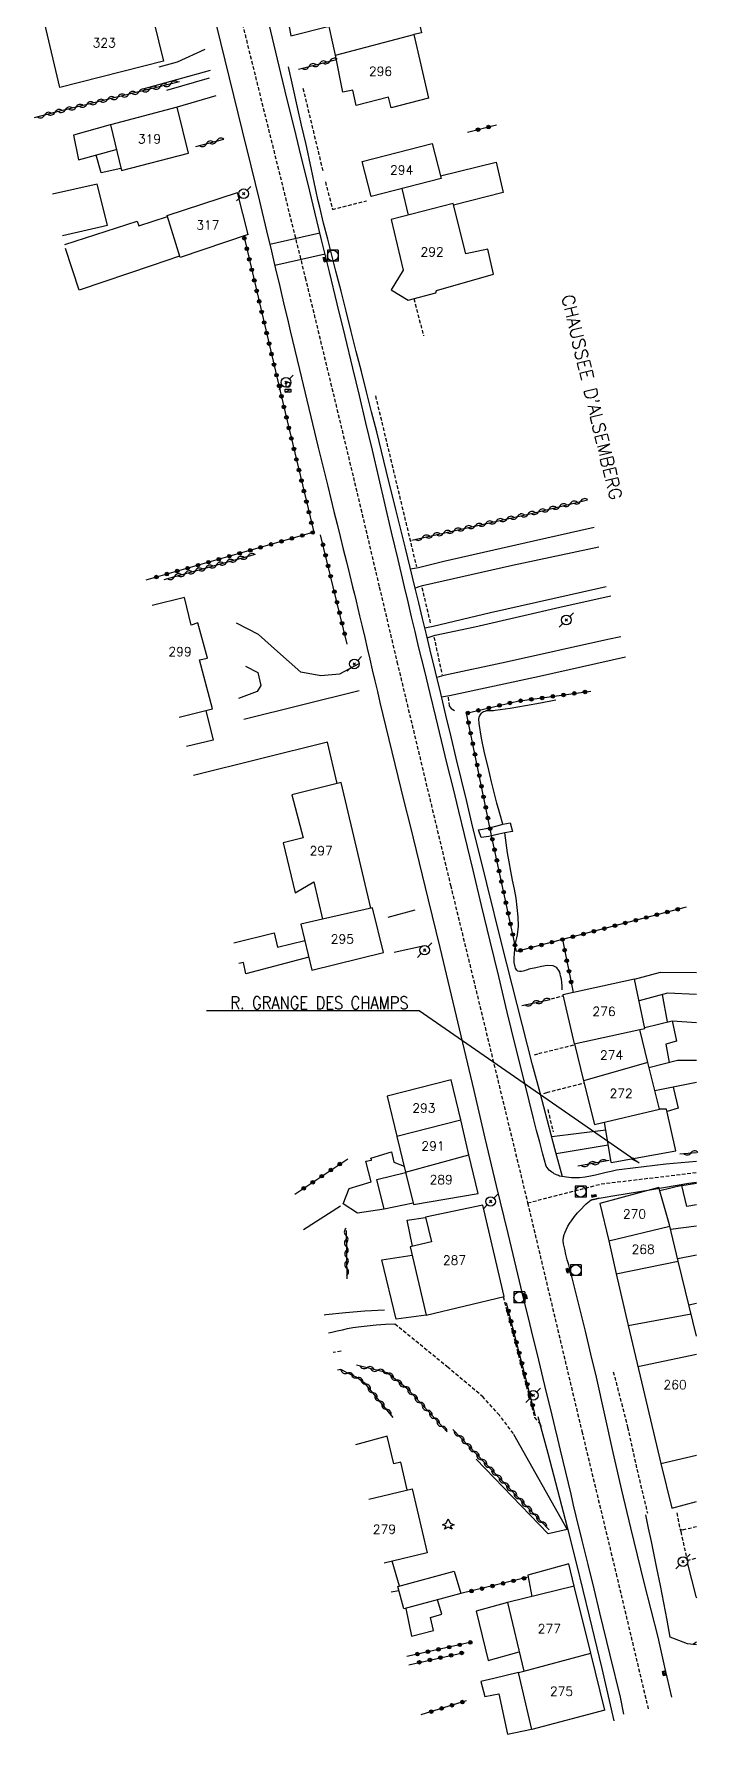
# Model space of a CAD drawing. Header units: millimetres. Extents: x 149000 to 150004, y 153000 to 154002.
# Drawn here: x 149908.3 to 150000.2, y 153512.1 to 153747.6 of the extents above; entities that cross this region are included whole.
import ezdxf
from ezdxf.enums import TextEntityAlignment as Align

# ---------------------------------------------------------------- set-up
doc = ezdxf.new("R2010")
doc.units = ezdxf.units.MM
doc.linetypes.add('DASHED', pattern=[0.75, 0.5, -0.25])
doc.layers.get('0').update_dxf_attribs({"linetype": 'CONTINUOUS'})
for name, color, linetype in [('W0001', 6, 'DASHED'), ('W0008', 7, 'CONTINUOUS'), ('W0014', 7, 'CONTINUOUS'), ('W0017', 7, 'CONTINUOUS'), ('W0020', 2, 'CONTINUOUS'), ('W0101', 7, 'CONTINUOUS'), ('W0104', 1, 'CONTINUOUS'), ('W0105', 7, 'CONTINUOUS'), ('W0112', 1, 'DASHED'), ('W0211', 2, 'CONTINUOUS'), ('W0214', 2, 'CONTINUOUS'), ('W0303', 7, 'CONTINUOUS'), ('W0310', 3, 'CONTINUOUS'), ('W0323', 7, 'CONTINUOUS'), ('W0333', 7, 'CONTINUOUS'), ('W0401', 7, 'CONTINUOUS'), ('W0420', 7, 'CONTINUOUS'), ('W0438', 7, 'CONTINUOUS'), ('W0473', 7, 'CONTINUOUS'), ('W0989', 7, 'CONTINUOUS'), ('W0991', 7, 'CONTINUOUS'), ('W1102', 7, 'CONTINUOUS')]:
    doc.layers.add(name, color=color, linetype=linetype)
doc.styles.get("Standard").update_dxf_attribs({"font": 'romans.shx', "width": 0.85})
doc.dimstyles.get("Standard").update_dxf_attribs({"dimtxt": 1.5, "dimasz": 1.2, "dimexe": 0.625, "dimexo": 0.625, "dimgap": 0.25, "dimtad": 1, "dimdec": 1, "dimzin": 0, "dimdsep": 46, "dimtxsty": 'Standard', "dimcen": -0.5, "dimadec": 0, "dimazin": 0, "dimtfac": 1, "dimtdec": 1, "dimtmove": 0, "dimatfit": 3, "dimfxl": 1, "dimtolj": 1, "dimtzin": 0, "dimarcsym": 0})

# ---------------------------------------------------------------- blocks, each defined once
blk = doc.blocks.new('T473')
for p, q in [((-0.166667, 0.166667), (0.166667, -0.166667)), ((-0.166667, -0.166667), (0.166667, 0.166667)), ((0.500001, 0.500001), (1.000002, 1.000002)), ((-1.000002, -1.000002), (-0.500001, -0.500001))]:
    blk.add_line(p, q)
blk.add_ellipse((0, 0), major_axis=(0.471405, 0.471405), ratio=1, start_param=5.4977871438, end_param=11.780972451)
blk = doc.blocks.new('T401')
for p, q in [((-0.3, 0.3), (0, 0.3)), ((-0.3, -0.25), (-0.3, 0.3)), ((-0.3, 0.15), (0, 0.15)), ((-0.3, 0), (0, 0)), ((0, 0.3), (0, -0.25)), ((-0.3, -0.15), (0, -0.15)), ((-0.3, -0.25), (-0.3, -0.3)), ((-0.3, -0.3), (0, -0.3)), ((0, -0.3), (0, -0.25))]:
    blk.add_line(p, q)
blk = doc.blocks.new('T420')
for p, q in [((0.75, 0.75), (-0.75, 0.75)), ((-0.75, 0.75), (-0.75, -0.75)), ((0.75, 0.75), (0.75, -0.75)), ((0.75, -0.75), (-0.75, -0.75))]:
    blk.add_line(p, q)
blk.add_ellipse((0, 0), major_axis=(-0.53, 0.53), ratio=1, start_param=3.926991, end_param=10.210176)
blk = doc.blocks.new('T303')
for p, q in [((-0.77, 0), (-0.28, 0.21)), ((-0.28, -0.21), (-0.77, 0)), ((-0.28, 0.21), (0, 0.83)), ((0, 0.83), (0.28, 0.21)), ((0.28, 0.21), (0.83, 0)), ((0.83, 0), (0.28, -0.21)), ((-0.49, -0.63), (-0.28, -0.21)), ((0, -0.35), (-0.49, -0.63)), ((0.56, -0.63), (0, -0.35)), ((0.28, -0.21), (0.56, -0.63))]:
    blk.add_line(p, q)
blk = doc.blocks.new('T438')
for p, q in [((-0.4, 0.2), (0.4, 0.2)), ((-0.4, -0.2), (-0.4, 0.2)), ((0.15, 1.1), (-0.3, 1.1)), ((-0.3, 1.1), (-0.3, 0.5)), ((-0.3, 0.5), (0.15, 0.5)), ((0.3, 0.65), (0.3, 0.95)), ((0.4, 0.2), (0.4, -0.2))]:
    blk.add_line(p, q)
at = {"flags": 128}
for points in [[(-0.4, -0.2), (0.4, 0.2)], [(0.4, -0.2), (-0.4, -0.2)]]:
    blk.add_lwpolyline(points, dxfattribs=at)
for centre, major_axis, start_param, end_param in [((0.15, 0.95), (0.106, -0.106), 0.785398, 2.356194), ((0.15, 0.65), (0.106, 0.106), 3.926991, 5.497787)]:
    blk.add_ellipse(centre, major_axis=major_axis, ratio=1, start_param=start_param, end_param=end_param)
blk = doc.blocks.new('t310o')
at = {"color": 0, "linetype": 'Continuous'}
for centre, start, end in [((-0.5, 0.38), 216.8699, 323.1304), ((0.5, -0.37), 36.8699, 143.1303)]:
    blk.add_arc(centre, 0.625, start, end, dxfattribs=at)
blk = doc.blocks.new('t323o')
at = {"color": 0, "linetype": 'Continuous'}
for radius in [0.25, 0.15]:
    blk.add_circle((0, 0), radius, dxfattribs=at)

msp = doc.modelspace()

# ---------------------------------------------------------------- linework, layer by layer
at = {"layer": 'W0001'}
for points in [[(149922.93, 153807.12), (149925.74, 153795.47), (149933.91, 153762.08), (149945.85, 153713.84), (149952.69, 153685.45), (149956.1, 153671)], [(149956.1, 153671), (149958.55, 153660.62), (149965.96, 153629.65), (149976.64, 153585.64)], [(149976.64, 153585.64), (149986.82, 153588.27), (150000, 153589.86)], [(149976.64, 153585.64), (149984.14, 153554.01), (149988.89, 153534.26), (149993.33, 153515.55)]]:
    msp.add_lwpolyline(points, dxfattribs=at)
at = {"layer": 'W0008'}
for points in [[(150000, 153591.4), (149995.75, 153591.01), (149989.69, 153590.27), (149988.96, 153590.16), (149988.22, 153590.01), (149987.5, 153589.84), (149986.78, 153589.66), (149986.05, 153589.49), (149985.32, 153589.34), (149984.58, 153589.21), (149983.84, 153589.12), (149983.46, 153589.11), (149983.08, 153589.11), (149982.7, 153589.13), (149982.33, 153589.17), (149982, 153589.2), (149981.68, 153589.24), (149981.36, 153589.3), (149981.04, 153589.37), (149980.91, 153589.42), (149980.78, 153589.47), (149980.65, 153589.53), (149980.52, 153589.59), (149980.33, 153589.69), (149980.15, 153589.79), (149979.97, 153589.9), (149979.8, 153590.03), (149979.63, 153590.19), (149979.47, 153590.37), (149979.33, 153590.55), (149979.2, 153590.75)], [(149986.16, 153561.52), (149985.41, 153564.69), (149984.65, 153567.85), (149983.88, 153571.01), (149983.1, 153574.17), (149982.91, 153574.89), (149982.72, 153575.61), (149982.52, 153576.33), (149982.32, 153577.05), (149982.12, 153577.77), (149981.94, 153578.5), (149981.77, 153579.22), (149981.61, 153579.95), (149981.6, 153580.03), (149981.59, 153580.1), (149981.58, 153580.18), (149981.57, 153580.26), (149981.57, 153580.36), (149981.56, 153580.46), (149981.56, 153580.56), (149981.57, 153580.66), (149981.59, 153580.78), (149981.61, 153580.9), (149981.64, 153581.02), (149981.67, 153581.13), (149981.71, 153581.25), (149981.75, 153581.36), (149981.79, 153581.47), (149981.83, 153581.58), (149982.02, 153582), (149982.22, 153582.4), (149982.45, 153582.8), (149982.7, 153583.18), (149983.12, 153583.74), (149983.56, 153584.28), (149984.03, 153584.79), (149984.52, 153585.29), (149984.74, 153585.5), (149984.95, 153585.71), (149985.19, 153585.9), (149985.45, 153586.06), (149985.51, 153586.08), (149985.57, 153586.1), (149985.63, 153586.11), (149985.69, 153586.13), (149985.75, 153586.13), (149985.8, 153586.14), (149985.86, 153586.15), (149985.92, 153586.16), (149986, 153586.18), (149986.08, 153586.2), (149986.16, 153586.22), (149986.24, 153586.24), (149986.32, 153586.26), (149986.4, 153586.28), (149986.48, 153586.3), (149986.56, 153586.31), (149987.1, 153586.41), (149987.63, 153586.5), (149988.17, 153586.59), (149988.7, 153586.67), (149993.83, 153587.5), (149998.95, 153588.36), (150000, 153588.52)]]:
    msp.add_lwpolyline(points, dxfattribs=at)
at = {"layer": 'W0014'}
for points in [[(149933.54, 153748.87), (149934.74, 153743.99), (149935.93, 153739.1), (149937.13, 153734.21), (149938.32, 153729.32), (149939.5, 153724.43), (149940.68, 153719.54), (149941.07, 153717.91), (149941.46, 153716.28), (149941.84, 153714.65), (149942.23, 153713.02), (149942.61, 153711.39), (149942.99, 153709.75), (149943.38, 153708.12), (149943.77, 153706.49), (149945.06, 153701.1), (149946.36, 153695.72), (149947.66, 153690.33), (149948.97, 153684.95), (149949.4, 153683.2), (149949.83, 153681.46), (149950.26, 153679.71), (149950.69, 153677.97), (149951.12, 153676.23), (149951.56, 153674.49), (149951.99, 153672.74), (149952.41, 153671)], [(149959.59, 153671), (149958.7, 153674.79), (149957.81, 153678.58), (149956.92, 153682.37), (149956.03, 153686.16), (149955.14, 153689.95), (149954.25, 153693.74), (149953.35, 153697.53), (149952.45, 153701.31), (149951.38, 153705.76), (149950.29, 153710.2), (149949.21, 153714.63), (149948.12, 153719.07), (149947.18, 153722.93), (149946.24, 153726.78), (149945.29, 153730.64), (149944.35, 153734.49), (149943.4, 153738.35), (149942.46, 153742.2), (149941.53, 153746.06), (149940.61, 153749.92)], [(149961.02, 153671), (149959.71, 153676.37), (149958.39, 153681.74), (149957.07, 153687.11), (149955.74, 153692.48), (149955.04, 153695.26), (149954.34, 153698.04), (149953.63, 153700.83), (149952.92, 153703.61), (149952.21, 153706.39), (149951.5, 153709.18), (149950.8, 153711.96), (149950.09, 153714.74), (149949.53, 153716.96), (149948.96, 153719.17), (149948.4, 153721.38), (149947.86, 153723.6), (149947.61, 153724.68), (149947.37, 153725.77), (149947.13, 153726.86), (149946.9, 153727.95), (149946.66, 153729.04), (149946.43, 153730.12), (149946.2, 153731.21), (149945.96, 153732.3), (149945.35, 153734.99), (149944.75, 153737.67), (149944.14, 153740.36), (149943.52, 153743.04)], [(149952.41, 153671), (149952.66, 153670), (149952.9, 153669), (149953.14, 153668), (149953.38, 153667), (149953.74, 153665.5), (149954.09, 153664), (149954.44, 153662.5), (149954.78, 153661), (149955.13, 153659.5), (149955.48, 153658), (149955.83, 153656.5), (149956.18, 153655), (149957.01, 153651.57), (149957.84, 153648.16), (149958.68, 153644.74), (149959.52, 153641.32), (149960.36, 153637.9), (149961.2, 153634.49), (149962.04, 153631.07), (149962.87, 153627.65), (149964.46, 153621.05), (149966.03, 153614.44), (149967.6, 153607.83), (149969.17, 153601.22), (149970.73, 153594.61), (149972.3, 153588), (149973.88, 153581.4), (149975.46, 153574.79), (149976.08, 153572.25), (149976.7, 153569.71), (149977.32, 153567.17), (149977.94, 153564.63), (149978.56, 153562.09), (149979.18, 153559.55), (149979.8, 153557.01), (149980.42, 153554.46), (149980.78, 153552.93), (149981.15, 153551.4), (149981.51, 153549.87), (149981.87, 153548.34), (149982.23, 153546.81), (149982.6, 153545.28), (149982.96, 153543.75), (149983.33, 153542.22), (149984.14, 153538.87), (149984.96, 153535.52), (149985.78, 153532.18), (149986.61, 153528.83)], [(149979.2, 153590.75), (149978.76, 153592.39), (149978.32, 153594.04), (149977.88, 153595.69), (149977.46, 153597.34), (149976.23, 153602.25), (149975.01, 153607.16), (149973.82, 153612.08), (149972.63, 153617), (149971.45, 153621.92), (149970.27, 153626.84), (149969.09, 153631.76), (149967.9, 153636.67), (149967.1, 153639.93), (149966.31, 153643.19), (149965.51, 153646.45), (149964.71, 153649.71), (149963.92, 153652.97), (149963.13, 153656.23), (149962.34, 153659.49), (149961.55, 153662.75), (149961.06, 153664.81), (149960.57, 153666.87), (149960.08, 153668.94), (149959.59, 153671)], [(149981.48, 153589.27), (149980.42, 153593.14), (149979.38, 153597.01), (149978.35, 153600.89), (149977.33, 153604.77), (149975.19, 153613.13), (149973.08, 153621.51), (149971, 153629.89), (149968.93, 153638.28), (149968.2, 153641.27), (149967.47, 153644.26), (149966.75, 153647.25), (149966.04, 153650.24), (149965.32, 153653.23), (149964.6, 153656.22), (149963.88, 153659.22), (149963.16, 153662.21), (149962.63, 153664.4), (149962.09, 153666.6), (149961.56, 153668.8), (149961.02, 153671)], [(149994.73, 153525.49), (149993.74, 153529.27), (149992.78, 153533.06), (149991.84, 153536.85), (149990.92, 153540.64), (149989.69, 153545.85), (149988.48, 153551.07), (149987.31, 153556.29), (149986.16, 153561.52)], [(149978.06, 153556.06), (149979.44, 153550.96), (149980.78, 153545.85), (149982.1, 153540.73), (149983.39, 153535.61), (149985.16, 153528.37), (149986.89, 153521.12), (149988.58, 153513.86), (149988.58, 153513.86)], [(149996.38, 153525.46), (149995.94, 153527.85), (149995.48, 153530.25), (149995.02, 153532.64), (149994.54, 153535.02), (149994.17, 153536.88), (149993.78, 153538.72), (149993.39, 153540.57), (149992.99, 153542.42)], [(149986.61, 153528.83), (149988.04, 153523), (149989.46, 153517.17), (149989.92, 153514.8)], [(149996.6, 153517.17), (149995.64, 153521.33), (149994.73, 153525.49)]]:
    msp.add_lwpolyline(points, dxfattribs=at)
at = {"layer": 'W0017'}
for points in [[(149931.93, 153745.46), (149928.1, 153743.69), (149925.57, 153743.01)], [(149932.67, 153742.53), (149923.35, 153739.98)], [(149932.57, 153741.49), (149926.63, 153739.78)], [(149933.46, 153739.03), (149928.11, 153737.45)], [(149985.85, 153679.24), (149977.43, 153677.34), (149965.02, 153674.53), (149961.52, 153673.63), (149960.43, 153673.45)], [(149961.5, 153671), (149962.1, 153671.21), (149974.55, 153674), (149986.49, 153676.57)], [(149961.06, 153670.84), (149961.5, 153671)], [(149987.5, 153671), (149986.5, 153670.79), (149971.49, 153667.39), (149963.56, 153665.53), (149962.41, 153665.28)], [(149962.74, 153663.93), (149963.83, 153664.29), (149969.31, 153665.44), (149981.71, 153668.34), (149988.14, 153669.77)], [(149953.26, 153660.35), (149950.58, 153658.91), (149948.01, 153658.69), (149945.25, 153659.2), (149942.01, 153662.05), (149939.38, 153664.42), (149936.32, 153665.97)], [(149989.52, 153664.1), (149987.76, 153663.7), (149973.67, 153660.55), (149965.03, 153658.72), (149964.07, 153658.45)], [(149964.72, 153655.76), (149965.84, 153655.93), (149978.26, 153658.63), (149990.19, 153661.3)], [(149937.56, 153659.99), (149939.28, 153659.12), (149939.68, 153657.35), (149939.2, 153656.48), (149936.62, 153655.54)], [(149937.37, 153652.67), (149953.33, 153656.62)], [(149961.02, 153626.21), (149957.29, 153625.19)], [(149962.36, 153621.26), (149958.18, 153620.36)], [(149979.99, 153594.85), (149987.46, 153595.77)], [(149980.61, 153592.51), (149987.8, 153593.68)], [(149974.69, 153553.61), (149982.11, 153540.4)], [(149982.11, 153540.4), (149979.46, 153539.78), (149969.5, 153550.14)], [(150000, 153524.41), (149998.78, 153524.53), (149996.39, 153525.46)], [(150000, 153524.79), (149999.51, 153524.46)]]:
    msp.add_lwpolyline(points, dxfattribs=at)
at = {"layer": 'W0020'}
for points in [[(149947.89, 153720.02), (149940.94, 153718.45)], [(149948.61, 153717.09), (149941.64, 153715.52)]]:
    msp.add_lwpolyline(points, dxfattribs=at)
at = {"layer": 'W0101'}
for points in [[(149926.24, 153743.82), (149911.89, 153740.21), (149909.81, 153749.01), (149924.09, 153752.54)], [(149929.71, 153731.11), (149928.11, 153737.45), (149918.87, 153735.04), (149920.39, 153728.68)], [(149954.96, 153725.11), (149953.73, 153729.93), (149963.44, 153732.43), (149964.68, 153727.6)], [(149957.76, 153721.92), (149959.42, 153714.86), (149957.76, 153712.16), (149960.11, 153710.74), (149963.93, 153711.73), (149964.04, 153712.08), (149971.91, 153714.35), (149971.13, 153717.79), (149968.07, 153717.13), (149966.32, 153724.1)]]:
    msp.add_lwpolyline(points, close=True, dxfattribs=at)
for points in [[(149956.61, 153752.37), (149956.91, 153750.96), (149960.92, 153752.15), (149961.94, 153747.76), (149960.86, 153747.52)], [(149950.04, 153744.68), (149950.06, 153744.69), (149948.81, 153750.3)], [(149960.86, 153747.52), (149962.92, 153738.72), (149957.73, 153737.37)], [(149957.73, 153737.37), (149957.36, 153738.84), (149952.89, 153737.7), (149952.43, 153739.82), (149951.07, 153739.54), (149950.04, 153744.68)], [(149937.94, 153719.84), (149928.52, 153716.64), (149926.72, 153722.46), (149936.45, 153725.65)], [(149937.94, 153719.84), (149936.45, 153725.65)], [(149933.03, 153654.12), (149931.21, 153660.91), (149932.32, 153661.14), (149931, 153666.02), (149930.06, 153665.7), (149929.12, 153669.54), (149924.66, 153668.42)], [(149928.4, 153652.95), (149933.03, 153654.12)], [(149954.94, 153626.47), (149950.8, 153643.9), (149944.01, 153642.18), (149945.57, 153636.22), (149942.79, 153635.52), (149944.45, 153628.59), (149947.05, 153630.12), (149948.25, 153624.96), (149948.26, 153624.96)], [(149945.25, 153624.28), (149946.78, 153617.88), (149956.69, 153620.33), (149955.14, 153626.52)], [(149948.25, 153624.96), (149945.25, 153624.28)], [(149992.16, 153609.65), (149992.87, 153609.81), (149991.45, 153616.65), (149981.5, 153614.48)], [(149981.5, 153614.48), (149983.1, 153607.7)], [(149993.27, 153605.1), (149992.16, 153609.65)], [(149983.1, 153607.7), (149983.11, 153607.7), (149984.35, 153602.58)], [(149984.35, 153602.58), (149985.91, 153596.52), (149994.9, 153598.63), (149993.27, 153605.1)], [(149966.04, 153602.69), (149957.18, 153600.45), (149958.51, 153594.87)], [(149967.37, 153597.14), (149966.04, 153602.69)], [(149968.52, 153592.3), (149967.37, 153597.14)], [(149958.51, 153594.87), (149958.52, 153594.84), (149959.74, 153589.89)], [(149969.8, 153586.95), (149968.52, 153592.3)], [(149959.74, 153589.89), (149960.84, 153585.42), (149969.8, 153586.95)], [(149996.28, 153582.6), (149994.82, 153587.8), (149986.63, 153585.57)], [(149962.49, 153583.68), (149963.31, 153580.26), (149960.38, 153579.56), (149962.59, 153570.08), (149973.4, 153572.69)], [(149970.42, 153585.34), (149962.49, 153583.68)], [(149973.4, 153572.69), (149970.42, 153585.34)], [(149986.63, 153585.57), (149987.9, 153580.4)], [(149997.49, 153577.58), (149996.28, 153582.6)], [(149987.9, 153580.4), (149988.9, 153575.83)], [(150000, 153567.17), (149997.49, 153577.58)], [(149988.9, 153575.83), (149990.55, 153568.65), (149995.08, 153549.55)], [(149995.08, 153549.55), (149995.09, 153549.55), (149996.61, 153543.33), (150000, 153544.25)], [(149954.63, 153544.6), (149960.64, 153546.03), (149962.72, 153537.14)], [(149962.72, 153537.14), (149956.78, 153535.73)], [(149983.09, 153532.52), (149973.85, 153530.28), (149976.12, 153520.77)], [(149985.41, 153523.24), (149983.09, 153532.52)], [(149987.32, 153515.35), (149985.4, 153523.24), (149985.41, 153523.24)], [(149987.32, 153515.35), (149977.2, 153512.69), (149975.38, 153520.57), (149976.12, 153520.77)]]:
    msp.add_lwpolyline(points, dxfattribs=at)
at = {"layer": 'W0104'}
for points in [[(149918.87, 153735.04), (149918.86, 153735.04), (149913.76, 153733.59), (149914.48, 153730.17), (149919.69, 153731.58), (149919.69, 153731.59)], [(149920.32, 153728.98), (149920.3, 153728.98), (149917.6, 153728.35), (149916.89, 153730.82), (149916.9, 153730.82)], [(149964.59, 153727.94), (149964.59, 153727.94), (149972.3, 153729.85), (149973.24, 153725.63), (149966.37, 153723.9), (149966.37, 153723.9)], [(149917.03, 153726.78), (149910.86, 153725.4)], [(149912.24, 153719.7), (149918.47, 153721.1), (149917.03, 153726.78)], [(149960.14, 153722.52), (149960.14, 153722.52), (149959.27, 153726.21), (149959.27, 153726.21)], [(149912.55, 153718.42), (149922.6, 153721.68), (149922.8, 153721.03), (149926.77, 153722.31), (149926.77, 153722.31)], [(149928.47, 153716.8), (149928.46, 153716.8), (149924.65, 153715.52), (149914.55, 153712.09), (149912.68, 153717.9)], [(149932.08, 153653.88), (149932.07, 153653.88), (149933.11, 153649.78), (149929.39, 153648.88)], [(149950.8, 153643.9), (149950.27, 153643.77), (149950.27, 153643.76), (149948.91, 153649.5), (149930.36, 153644.86)], [(149954.94, 153626.47), (149954.94, 153626.47)], [(149935.98, 153621.66), (149941.56, 153623.07), (149941.57, 153623.07), (149942.01, 153621.07), (149945.79, 153622.02), (149945.79, 153622.02)], [(149946.35, 153619.68), (149946.35, 153619.68), (149937.64, 153617.36), (149937.3, 153618.95), (149937.31, 153618.95), (149936.67, 153618.81)], [(149991.45, 153616.65), (149991.45, 153616.65), (149995.02, 153617.62), (150000, 153617.58)], [(150000, 153614.54), (149996, 153614.72), (149992.08, 153613.65), (149992.08, 153613.64)], [(149996.02, 153610.73), (149996.02, 153610.74), (149995.32, 153614.54)], [(149992.85, 153609.94), (149992.85, 153609.94), (149996.63, 153610.88), (149997.27, 153608.06), (149995.76, 153607.63), (149996.23, 153605.12), (149996.23, 153605.12)], [(149993.44, 153604.42), (149993.44, 153604.42), (149997.38, 153605.4), (150000, 153605.41)], [(149984.35, 153602.58), (149984.35, 153602.58)], [(150000, 153602.31), (149994.26, 153601.18), (149994.26, 153601.18)], [(149996.77, 153601.67), (149996.77, 153601.67), (149997.46, 153598.76)], [(149997.17, 153592.87), (149995.88, 153598.65), (149994.9, 153598.63), (149994.9, 153598.63)], [(149997.46, 153598.76), (149995.95, 153598.33), (149995.95, 153598.34)], [(149988.2, 153591.24), (149987.29, 153596.84), (149987.29, 153596.84)], [(149960.79, 153585.61), (149960.79, 153585.6), (149956.77, 153584.77), (149956.78, 153584.77), (149953.07, 153584.24), (149951.11, 153585.53), (149951.91, 153587.66), (149951.92, 153587.66), (149954.96, 153588.55), (149954.23, 153591.44), (149955.04, 153591.58), (149955.03, 153591.59), (149954.95, 153591.84), (149957.78, 153592.74), (149958.11, 153591.3), (149959.53, 153590.73)], [(149988.2, 153591.24), (149997.17, 153592.87)], [(149956.77, 153584.77), (149955.75, 153588.9), (149959.75, 153589.85), (149959.75, 153589.85)], [(150000, 153585.36), (149998.68, 153585.16), (149998, 153588.04), (149994.95, 153587.33), (149994.82, 153587.8)], [(149998, 153588.04), (150000, 153588.4)], [(149960.71, 153579.64), (149960.72, 153579.64), (149959.94, 153583.23), (149962.51, 153583.61), (149962.51, 153583.61)], [(149996.42, 153582.02), (149996.42, 153582.01), (150000, 153582.45)], [(149962.59, 153570.08), (149958.43, 153569.54), (149956.43, 153577.76), (149960.65, 153578.38)], [(150000, 153578.4), (149997.41, 153577.9)], [(149997.41, 153577.9), (149997.41, 153577.91)], [(149998.95, 153571.52), (149998.95, 153571.52), (150000, 153571.76)], [(149990.55, 153568.65), (149999.26, 153570.26)], [(149991.89, 153562.96), (150000, 153564.7)], [(149959.99, 153545.88), (149959.97, 153545.88), (149959.1, 153549.73), (149958.12, 153549.51), (149957.17, 153553.32), (149952.81, 153552.1)], [(149995.08, 153549.55), (150000, 153550.71)], [(149958.88, 153532.53), (149958.89, 153532.53), (149957.9, 153536), (149957.91, 153536)], [(149982.32, 153535.63), (149976.68, 153534.08), (149977.24, 153531.1), (149977.24, 153531.1)], [(149983.09, 153532.52), (149982.32, 153535.63)], [(149958.82, 153531.89), (149958.82, 153531.89), (149957.75, 153531.7)], [(149959.77, 153529.45), (149959.77, 153529.45), (149960.58, 153525.62), (149963.61, 153526.39), (149963.18, 153528.18), (149964.74, 153528.64), (149964.16, 153530.63), (149964.16, 153530.63)], [(149973.85, 153530.28), (149973.86, 153530.29), (149969.5, 153529.07), (149971.18, 153522.25), (149975.48, 153523.45), (149975.48, 153523.45)], [(149975.38, 153520.57), (149975.38, 153520.57), (149971.95, 153519.76), (149970.17, 153519.33), (149970.72, 153517.24), (149972.64, 153517.62), (149973.85, 153512.05), (149977.19, 153512.71)], [(149976.12, 153520.77), (149976.13, 153520.77)]]:
    msp.add_lwpolyline(points, dxfattribs=at)
msp.add_lwpolyline([(149967.4, 153531.5), (149959.52, 153529.39), (149958.65, 153532.47), (149966.47, 153534.6)], close=True, dxfattribs=at)
at = {"layer": 'W0105'}
msp.add_lwpolyline([(149943.56, 153748.88), (149943.86, 153747.34), (149949.17, 153748.68)], dxfattribs=at)
msp.add_lwpolyline([(149970.19, 153636.26), (149969.85, 153637.35), (149971.16, 153637.57), (149972.4, 153637.88), (149973.19, 153638.12), (149974.24, 153638.31), (149974.54, 153637.11), (149973.47, 153636.92), (149972.67, 153636.74), (149971.28, 153636.42)], close=True, dxfattribs=at)
at = {"layer": 'W0112'}
for points in [[(149945.53, 153740.1), (149948.32, 153728.49)], [(149948.64, 153727.11), (149949.62, 153723.29), (149954.31, 153724.48)], [(149960.89, 153710.94), (149962.23, 153705.77)], [(149955.57, 153697.47), (149961.23, 153673.84)], [(149961.99, 153670.9), (149963.21, 153665.81)], [(149963.67, 153664.05), (149964.8, 153658.79)], [(149965.63, 153655.7), (149965.79, 153654.52), (149966.07, 153654.14), (149966.67, 153653.77)], [(149979.93, 153613.9), (149981.52, 153614.35)], [(149977.59, 153606.18), (149978.18, 153606.34), (149983.14, 153607.57)], [(149978.86, 153600.8), (149979.29, 153600.95), (149984.44, 153602.24)], [(149979.43, 153598.57), (149980.17, 153595.48)], [(149973.26, 153572.66), (149977.6, 153555.9), (149978.59, 153554.73)], [(149974.67, 153553.68), (149972.73, 153556.23), (149970.49, 153558.73), (149965.62, 153562.84), (149958.21, 153568.9)], [(149950.8, 153565.1), (149949.71, 153564.92)], [(149988.5, 153562.24), (149990.48, 153554.57), (149991.76, 153548.76), (149993.22, 153542.65)], [(149997.31, 153542.7), (149997.74, 153540.43), (149997.85, 153540.1), (149998.71, 153536.1), (150000, 153536.42)], [(149997.74, 153540.43), (149998.11, 153540.35), (150000, 153540.8)]]:
    msp.add_lwpolyline(points, dxfattribs=at)
at = {"layer": 'W0211'}
for points in [[(149973.19, 153638.12), (149972.78, 153639.59), (149972.39, 153641.05), (149972.01, 153642.53), (149971.65, 153644), (149971.16, 153646), (149970.67, 153648.01), (149970.24, 153650.03), (149969.93, 153652.08), (149969.91, 153652.28), (149969.9, 153652.48), (149969.9, 153652.69), (149969.92, 153652.9), (149969.93, 153652.94), (149969.95, 153652.98), (149969.96, 153653.02), (149969.98, 153653.07), (149970, 153653.11), (149970.02, 153653.15), (149970.04, 153653.18), (149970.06, 153653.22), (149970.16, 153653.36), (149970.27, 153653.5), (149970.4, 153653.63), (149970.55, 153653.73), (149970.74, 153653.8), (149970.94, 153653.85), (149971.14, 153653.87), (149971.34, 153653.88), (149971.53, 153653.88), (149971.73, 153653.88), (149971.93, 153653.88), (149972.12, 153653.9), (149974.23, 153654.21), (149976.34, 153654.56), (149978.44, 153654.93), (149980.53, 153655.33)], [(149981.41, 153615.18), (149981.41, 153615.67), (149981.38, 153616.16), (149981.31, 153616.64), (149981.21, 153617.12), (149981.15, 153617.36), (149981.08, 153617.61), (149980.98, 153617.84), (149980.83, 153618.05), (149980.69, 153618.2), (149980.53, 153618.32), (149980.35, 153618.41), (149980.15, 153618.47), (149979.35, 153618.53), (149978.55, 153618.42), (149977.78, 153618.23), (149977.02, 153618.08), (149976.81, 153618.03), (149976.61, 153617.96), (149976.42, 153617.87), (149976.22, 153617.8), (149976, 153617.73), (149975.77, 153617.69), (149975.53, 153617.7), (149975.3, 153617.76), (149975.14, 153617.87), (149975.03, 153618.03), (149974.96, 153618.19), (149974.91, 153618.36), (149974.79, 153618.96), (149974.78, 153619.57), (149974.82, 153620.18), (149974.87, 153620.77), (149974.91, 153621.18), (149974.98, 153621.58), (149975.06, 153621.98), (149975.14, 153622.38), (149975.23, 153622.78), (149975.3, 153623.18), (149975.35, 153623.59), (149975.37, 153624), (149975.33, 153625.29), (149975.21, 153626.57), (149975.03, 153627.85), (149974.81, 153629.12), (149974.56, 153630.37), (149974.31, 153631.63), (149974.08, 153632.88), (149973.87, 153634.15), (149973.77, 153634.84), (149973.67, 153635.53), (149973.57, 153636.22), (149973.47, 153636.92)], [(149949.05, 153567.64), (149949.54, 153567.75), (149950.26, 153567.91), (149950.99, 153568.07), (149951.72, 153568.22), (149952.45, 153568.36), (149953.19, 153568.48), (149954.44, 153568.63), (149955.69, 153568.76), (149956.95, 153568.85), (149958.21, 153568.9)]]:
    msp.add_lwpolyline(points, dxfattribs=at)
at = {"layer": 'W0214'}
msp.add_lwpolyline([(149956.81, 153570.8), (149954.11, 153570.63), (149951.41, 153570.41), (149948.71, 153570.14), (149948.46, 153570.1)], dxfattribs=at)
at = {"layer": 'W0310'}
for points in [[(149944.93, 153742.73), (149950.16, 153744.08)], [(149928.45, 153741), (149911.32, 153736.79), (149908.3, 153735.98)], [(149930.71, 153732), (149934.59, 153733.05)], [(149960.6, 153677.47), (149977.35, 153681.21), (149984.92, 153683.08)], [(149926.3, 153672.01), (149938.94, 153675.51)], [(149975.83, 153612.98), (149979.78, 153613.83)], [(149987.94, 153591.54), (149983.61, 153590.75)], [(149997.71, 153592.46), (150000, 153592.61)], [(149951.5, 153581.81), (149951.6, 153575.1)], [(149958.02, 153555.9), (149954.15, 153560.62), (149952.9, 153561.5), (149951.73, 153562.04), (149950.77, 153562.54), (149950.31, 153562.46)], [(149965.48, 153553.91), (149960.1, 153559.77), (149957.19, 153562.12), (149952.96, 153563.18)], [(149979.62, 153540.35), (149966.3, 153554.26)]]:
    msp.add_lwpolyline(points, dxfattribs=at)
at = {"layer": 'W0323'}
for points in [[(149972.34, 153734.99), (149968.32, 153733.98)], [(149937.34, 153719.64), (149943.08, 153695.15), (149947.02, 153678.57), (149923.8, 153671.95)], [(149949.72, 153671), (149947.97, 153678.2)], [(149951.66, 153663.04), (149949.72, 153671)], [(149981.46, 153622.14), (149975.08, 153620.48), (149971.64, 153636.55), (149968.19, 153653.49), (149975.25, 153655.16), (149985.38, 153656.55)], [(149998.59, 153626.63), (149981.46, 153622.14), (149982.96, 153614.79)], [(149944.4, 153586.84), (149951.76, 153591.77)], [(149977.71, 153556.15), (149973.69, 153571.8)], [(149976.73, 153533.77), (149967.4, 153531.5)], [(149968.85, 153524.77), (149959.9, 153522.81)], [(149960.18, 153521.66), (149967.84, 153523.37)], [(149968.15, 153516.65), (149961.87, 153514.71)]]:
    msp.add_lwpolyline(points, dxfattribs=at)
at = {"layer": 'W0333'}
for points in [[(149996.63, 153610.88), (150000, 153610.64)], [(149950.72, 153585.2), (149945.6, 153581.92)], [(149998.73, 153535.84), (149999.91, 153531.09), (150000, 153530.94)]]:
    msp.add_lwpolyline(points, dxfattribs=at)
at = {"layer": 'W1102'}
for points in [[(149950.06, 153744.69), (149960.86, 153747.52)], [(149955.14, 153626.52), (149948.25, 153624.96)], [(149983.1, 153607.7), (149992.16, 153609.65)], [(149993.27, 153605.1), (149984.35, 153602.58)], [(149958.51, 153594.87), (149967.37, 153597.14)], [(149959.74, 153589.89), (149968.52, 153592.3)], [(149987.9, 153580.4), (149996.32, 153582.43)], [(149988.9, 153575.83), (149997.49, 153577.58)], [(149976.12, 153520.77), (149985.4, 153523.24)]]:
    msp.add_lwpolyline(points, dxfattribs=at)

# ---------------------------------------------------------------- block references
at = {"layer": 'W0303'}
msp.add_blockref('T303', (149965.63, 153541.05), dxfattribs=at)
at = {"layer": 'W0310'}
for p, rotation in [((149946.38, 153743.11), 14.45010053052837), ((149947.83, 153743.48), 14.45010053052837), ((149949.28, 153743.86), 14.45010053052837), ((149927.22, 153740.7), 193.7998728310724), ((149918.48, 153738.55), 193.7998728310724), ((149919.94, 153738.91), 193.7998728310724), ((149921.4, 153739.26), 193.7998728310724), ((149922.85, 153739.62), 193.7998728310724), ((149924.31, 153739.98), 193.7998728310724), ((149925.77, 153740.34), 193.7998728310724), ((149909.75, 153736.37), 195.0504902243767), ((149911.2, 153736.76), 195.0504902243767), ((149912.65, 153737.12), 193.7998728310724), ((149914.11, 153737.48), 193.7998728310724), ((149915.57, 153737.83), 193.7998728310724), ((149917.02, 153738.19), 193.7998728310724), ((149932.16, 153732.39), 15.12140504996429), ((149933.61, 153732.78), 15.12140504996429), ((149979.61, 153681.77), 13.89861924985831), ((149981.07, 153682.13), 13.89861924985831), ((149982.53, 153682.49), 13.89861924985831), ((149983.98, 153682.85), 13.89861924985831), ((149969.38, 153679.43), 12.5758664005135), ((149970.84, 153679.76), 12.5758664005135), ((149972.31, 153680.09), 12.5758664005135), ((149973.77, 153680.41), 12.5758664005135), ((149975.24, 153680.74), 12.5758664005135), ((149976.7, 153681.07), 12.5758664005135), ((149978.16, 153681.41), 13.89861924985831), ((149962.06, 153677.8), 12.5758664005135), ((149963.52, 153678.13), 12.5758664005135), ((149964.99, 153678.45), 12.5758664005135), ((149966.45, 153678.78), 12.5758664005135), ((149967.92, 153679.11), 12.5758664005135), ((149936.42, 153674.82), 15.48505170535241), ((149937.86, 153675.22), 15.48505170535241), ((149927.74, 153672.41), 15.48505170535241), ((149929.19, 153672.81), 15.48505170535241), ((149930.64, 153673.21), 15.48505170535241), ((149932.08, 153673.61), 15.48505170535241), ((149933.53, 153674.01), 15.48505170535241), ((149934.97, 153674.41), 15.48505170535241), ((149978.76, 153613.61), 12.18586143847087), ((149977.29, 153613.29), 12.18586143847087), ((149999.21, 153592.56), 3.616358622347384), ((149985.09, 153591.02), 190.3944001273735), ((149986.56, 153591.29), 190.3944001273735), ((149951.51, 153581.1), 270.8191867788338), ((149951.53, 153579.6), 270.8191867788338), ((149951.56, 153578.1), 270.8191867788338), ((149951.58, 153576.6), 270.8191867788338), ((149951.68, 153562.06), 152.5593689729041), ((149953.03, 153561.41), 144.6671203038077), ((149954.41, 153562.82), 165.9191038516831), ((149955.87, 153562.45), 165.9191038516831), ((149957.3, 153562.03), 141.1466256600513), ((149954.23, 153560.52), 129.406362483988), ((149955.18, 153559.36), 129.406362483988), ((149958.47, 153561.09), 141.1466256600513), ((149959.63, 153560.15), 141.1466256600513), ((149960.71, 153559.11), 132.5396450821783), ((149956.14, 153558.2), 129.406362483988), ((149957.09, 153557.04), 129.406362483988), ((149961.72, 153558.01), 132.5396450821783), ((149962.74, 153556.9), 132.5396450821783), ((149963.75, 153555.8), 132.5396450821783), ((149964.77, 153554.69), 132.5396450821783), ((149967.17, 153553.35), 133.7630477333807), ((149968.21, 153552.26), 133.7630477333807), ((149969.24, 153551.18), 133.7630477333807), ((149970.28, 153550.1), 133.7630477333807), ((149971.32, 153549.01), 133.7630477333807), ((149972.36, 153547.93), 133.7630477333807), ((149973.39, 153546.85), 133.7630477333807), ((149974.43, 153545.76), 133.7630477333807), ((149975.47, 153544.68), 133.7630477333807), ((149976.51, 153543.6), 133.7630477333807), ((149977.54, 153542.51), 133.7630477333807), ((149978.58, 153541.43), 133.7630477333807)]:
    msp.add_blockref('t310o', p, dxfattribs=dict(at, rotation=rotation))
at = {"layer": 'W0323'}
for p, rotation in [((149969.78, 153734.35), 194.144927800716), ((149971.23, 153734.71), 194.144927800716), ((149937.42, 153719.31), 283.1848234382581), ((149937.76, 153717.85), 283.1848234382581), ((149938.1, 153716.39), 283.1848234382581), ((149938.45, 153714.93), 283.1848234382581), ((149938.79, 153713.47), 283.1848234382581), ((149939.13, 153712.01), 283.1848234382581), ((149939.47, 153710.55), 283.1848234382581), ((149939.81, 153709.09), 283.1848234382581), ((149940.16, 153707.63), 283.1848234382581), ((149940.5, 153706.17), 283.1848234382581), ((149940.84, 153704.71), 283.1848234382581), ((149941.18, 153703.25), 283.1848234382581), ((149941.53, 153701.79), 283.1848234382581), ((149941.87, 153700.33), 283.1848234382581), ((149942.21, 153698.87), 283.1848234382581), ((149942.55, 153697.41), 283.1848234382581), ((149942.89, 153695.94), 283.1848234382581), ((149943.24, 153694.48), 283.356988286004), ((149943.58, 153693.03), 283.356988286004), ((149943.93, 153691.57), 283.356988286004), ((149944.28, 153690.11), 283.356988286004), ((149944.62, 153688.65), 283.356988286004), ((149944.97, 153687.19), 283.356988286004), ((149945.32, 153685.73), 283.356988286004), ((149945.66, 153684.27), 283.356988286004), ((149946.01, 153682.81), 283.356988286004), ((149946.36, 153681.35), 283.356988286004), ((149946.7, 153679.89), 283.356988286004), ((149942.55, 153677.3), 195.9166587772009), ((149944, 153677.71), 195.9166587772009), ((149945.44, 153678.12), 195.9166587772009), ((149946.88, 153678.53), 195.9166587772009), ((149935.34, 153675.24), 195.9166587772009), ((149936.78, 153675.65), 195.9166587772009), ((149938.23, 153676.06), 195.9166587772009), ((149939.67, 153676.47), 195.9166587772009), ((149941.11, 153676.88), 195.9166587772009), ((149948.3, 153676.83), 103.6943479543804), ((149948.66, 153675.37), 103.6943479543804), ((149926.69, 153672.77), 195.9166587772009), ((149928.13, 153673.18), 195.9166587772009), ((149929.57, 153673.59), 195.9166587772009), ((149931.01, 153674), 195.9166587772009), ((149932.46, 153674.42), 195.9166587772009), ((149933.9, 153674.83), 195.9166587772009), ((149949.01, 153673.91), 103.6943479543804), ((149925.24, 153672.36), 195.9166587772009), ((149949.37, 153672.46), 103.6943479543804), ((149949.89, 153670.33), 103.6943479544039), ((149950.24, 153668.87), 103.6943479544039), ((149950.6, 153667.41), 103.6943479544039), ((149950.95, 153665.95), 103.6943479544039), ((149951.31, 153664.5), 103.6943479544039), ((149983.1, 153656.24), 7.79669183398133), ((149984.59, 153656.44), 7.79669183398133), ((149969.82, 153653.88), 13.28347874116491), ((149971.28, 153654.22), 13.28347874116491), ((149972.74, 153654.57), 13.28347874116491), ((149974.2, 153654.91), 13.28347874116491), ((149975.67, 153655.22), 7.79669183398133), ((149977.16, 153655.42), 7.79669183398133), ((149978.64, 153655.62), 7.79669183398133), ((149980.13, 153655.83), 7.79669183398133), ((149981.61, 153656.03), 7.79669183398133), ((149968.36, 153653.53), 13.28347874116491), ((149968.45, 153652.2), 101.5126887359311), ((149968.75, 153650.73), 101.5126887359311), ((149969.05, 153649.26), 101.5126887359311), ((149969.35, 153647.79), 101.5126887359311), ((149969.65, 153646.32), 101.5126887359311), ((149969.95, 153644.85), 101.5126887359311), ((149970.25, 153643.38), 101.5126887359311), ((149970.54, 153641.91), 101.5126887359311), ((149970.84, 153640.44), 101.5126887359311), ((149971.14, 153638.97), 101.5126887359311), ((149971.44, 153637.5), 101.5126887359311), ((149971.75, 153636.03), 102.0969486044858), ((149972.06, 153634.57), 102.0969486044858), ((149972.38, 153633.1), 102.0969486044858), ((149972.69, 153631.63), 102.0969486044858), ((149973, 153630.17), 102.0969486044858), ((149973.32, 153628.7), 102.0969486044858), ((149973.63, 153627.23), 102.0969486044858), ((149973.95, 153625.77), 102.0969486044858), ((149994.52, 153625.57), 194.6849114367463), ((149995.97, 153625.95), 194.6849114367463), ((149997.42, 153626.33), 194.6849114367463), ((149974.26, 153624.3), 102.0969486044858), ((149985.81, 153623.28), 194.6849114367463), ((149987.26, 153623.66), 194.6849114367463), ((149988.72, 153624.05), 194.6849114367463), ((149990.17, 153624.43), 194.6849114367463), ((149991.62, 153624.81), 194.6849114367463), ((149993.07, 153625.19), 194.6849114367463), ((149974.58, 153622.83), 102.0969486044858), ((149974.89, 153621.37), 102.0969486044858), ((149977.11, 153621.01), 194.6095404523262), ((149978.56, 153621.39), 194.6095404523262), ((149980.01, 153621.77), 194.6095404523262), ((149981.46, 153622.14), 281.5046828439115), ((149982.91, 153622.52), 194.6849114367463), ((149984.36, 153622.9), 194.6849114367463), ((149975.65, 153620.63), 194.6095404523262), ((149981.76, 153620.67), 281.5046828439115), ((149982.06, 153619.2), 281.5046828439115), ((149982.36, 153617.73), 281.5046828439115), ((149982.66, 153616.26), 281.5046828439115), ((149949.39, 153590.19), 33.84069191007653), ((149950.63, 153591.02), 33.84069191007653), ((149945.65, 153587.68), 33.84069191007653), ((149946.89, 153588.51), 33.84069191007653), ((149948.14, 153589.35), 33.84069191007653), ((149973.98, 153570.68), 104.4122330197347), ((149974.35, 153569.23), 104.4122330197347), ((149974.73, 153567.77), 104.4122330197347), ((149975.1, 153566.32), 104.4122330197347), ((149975.47, 153564.87), 104.4122330197347), ((149975.85, 153563.42), 104.4122330197347), ((149976.22, 153561.96), 104.4122330197347), ((149976.59, 153560.51), 104.4122330197347), ((149976.97, 153559.06), 104.4122330197347), ((149977.34, 153557.6), 104.4122330197347), ((149976.15, 153533.63), 193.6744411316858), ((149968.86, 153531.86), 193.6744411316858), ((149970.32, 153532.21), 193.6744411316858), ((149971.78, 153532.57), 193.6744411316858), ((149973.23, 153532.92), 193.6744411316858), ((149974.69, 153533.28), 193.6744411316858), ((149967.23, 153524.41), 192.3328240274214), ((149968.7, 153524.74), 192.3328240274214), ((149961.37, 153523.13), 192.3328240274214), ((149961.65, 153521.99), 12.5989228438331), ((149962.83, 153523.45), 192.3328240274214), ((149963.11, 153522.31), 12.5989228438331), ((149964.3, 153523.77), 192.3328240274214), ((149964.57, 153522.64), 12.5989228438331), ((149965.76, 153524.09), 192.3328240274214), ((149966.04, 153522.97), 12.5989228438331), ((149967.5, 153523.29), 12.5989228438331), ((149963.3, 153515.15), 197.1975007494935), ((149964.73, 153515.6), 197.1975007494935), ((149966.16, 153516.04), 197.1975007494935), ((149967.6, 153516.48), 197.1975007494935)]:
    msp.add_blockref('t323o', p, dxfattribs=dict(at, rotation=rotation))
at = {"layer": 'W0401'}
for p, rotation in [((149948.7, 153716.4), 13.73003625164696), ((149985.83, 153586.47), 281.4140837118811), ((149982.33, 153576.31), 15.62519518027206), ((149976.2, 153572.61), 193.6213046490167), ((149995.66, 153520.5), 12.62909171971094)]:
    msp.add_blockref('T401', p, dxfattribs=dict(at, rotation=rotation))
at = {"layer": 'W0420'}
for p in [(149949.66, 153716.9), (149983.98, 153587.21), (149983.31, 153576.32), (149975.49, 153572.55)]:
    msp.add_blockref('T420', p, dxfattribs=at)
at = {"layer": 'W0438'}
msp.add_blockref('T438', (149943.45, 153698.2), dxfattribs=at)
at = {"layer": 'W0473'}
for p in [(149937.33, 153725.47), (149943.18, 153699.34), (149982, 153666.41), (149952.66, 153660.33), (149962.37, 153620.66), (149971.51, 153585.84), (149977.41, 153558.98), (149998.15, 153535.95)]:
    msp.add_blockref('T473', p, dxfattribs=at)

# ---------------------------------------------------------------- texts
at = {"layer": 'W0989'}
msp.add_text("CHAUSSEE D'ALSEMBERG   ", height=1.75, rotation=283.4622, dxfattribs=at).set_placement((149981.3, 153711.23))
at = {"layer": 'W0989', "insert": (149960.16, 153612.49), "char_height": 1.75, "attachment_point": 9}
msp.add_mtext('\\A1;R. GRANGE DES CHAMPS', dxfattribs=at)
at = {"layer": 'W0991'}
for s, p in [('323', (149918.02, 153746.38)), ('296', (149956.27, 153742.44)), ('319', (149924.28, 153733.07)), ('294', (149959.2, 153728.77)), ('317', (149932.37, 153721.14)), ('292', (149963.41, 153717.42)), ('299', (149928.51, 153662.03)), ('297', (149948.05, 153634.43)), ('295', (149950.99, 153622.2)), ('276', (149987.21, 153612.17)), ('274', (149988.26, 153606.12)), ('272', (149989.58, 153600.81)), ('293', (149962.28, 153598.78)), ('291', (149963.54, 153593.52)), ('289', (149964.67, 153588.86)), ('270', (149991.43, 153584.1)), ('268', (149992.63, 153579.22)), ('287', (149966.51, 153577.71)), ('260', (149997.05, 153560.46)), ('279', (149956.81, 153540.43)), ('277', (149979.64, 153526.64)), ('275', (149981.33, 153517.97))]:
    msp.add_text(s, height=1.25, dxfattribs=at).set_placement(p, align=Align.MIDDLE_CENTER)

# ---------------------------------------------------------------- leaders
at = {"layer": 'W0989', "annotation_type": 0, "has_hookline": 1, "hookline_direction": 1, "text_width": 27.98}
msp.add_leader([(149992.07, 153591.14), (149961.61, 153612.24), (149960.41, 153612.24)], dimstyle='Standard', override={"dimgap": 0.25, "dimtad": 1}, dxfattribs=at)

doc.saveas('drawing.dxf')
